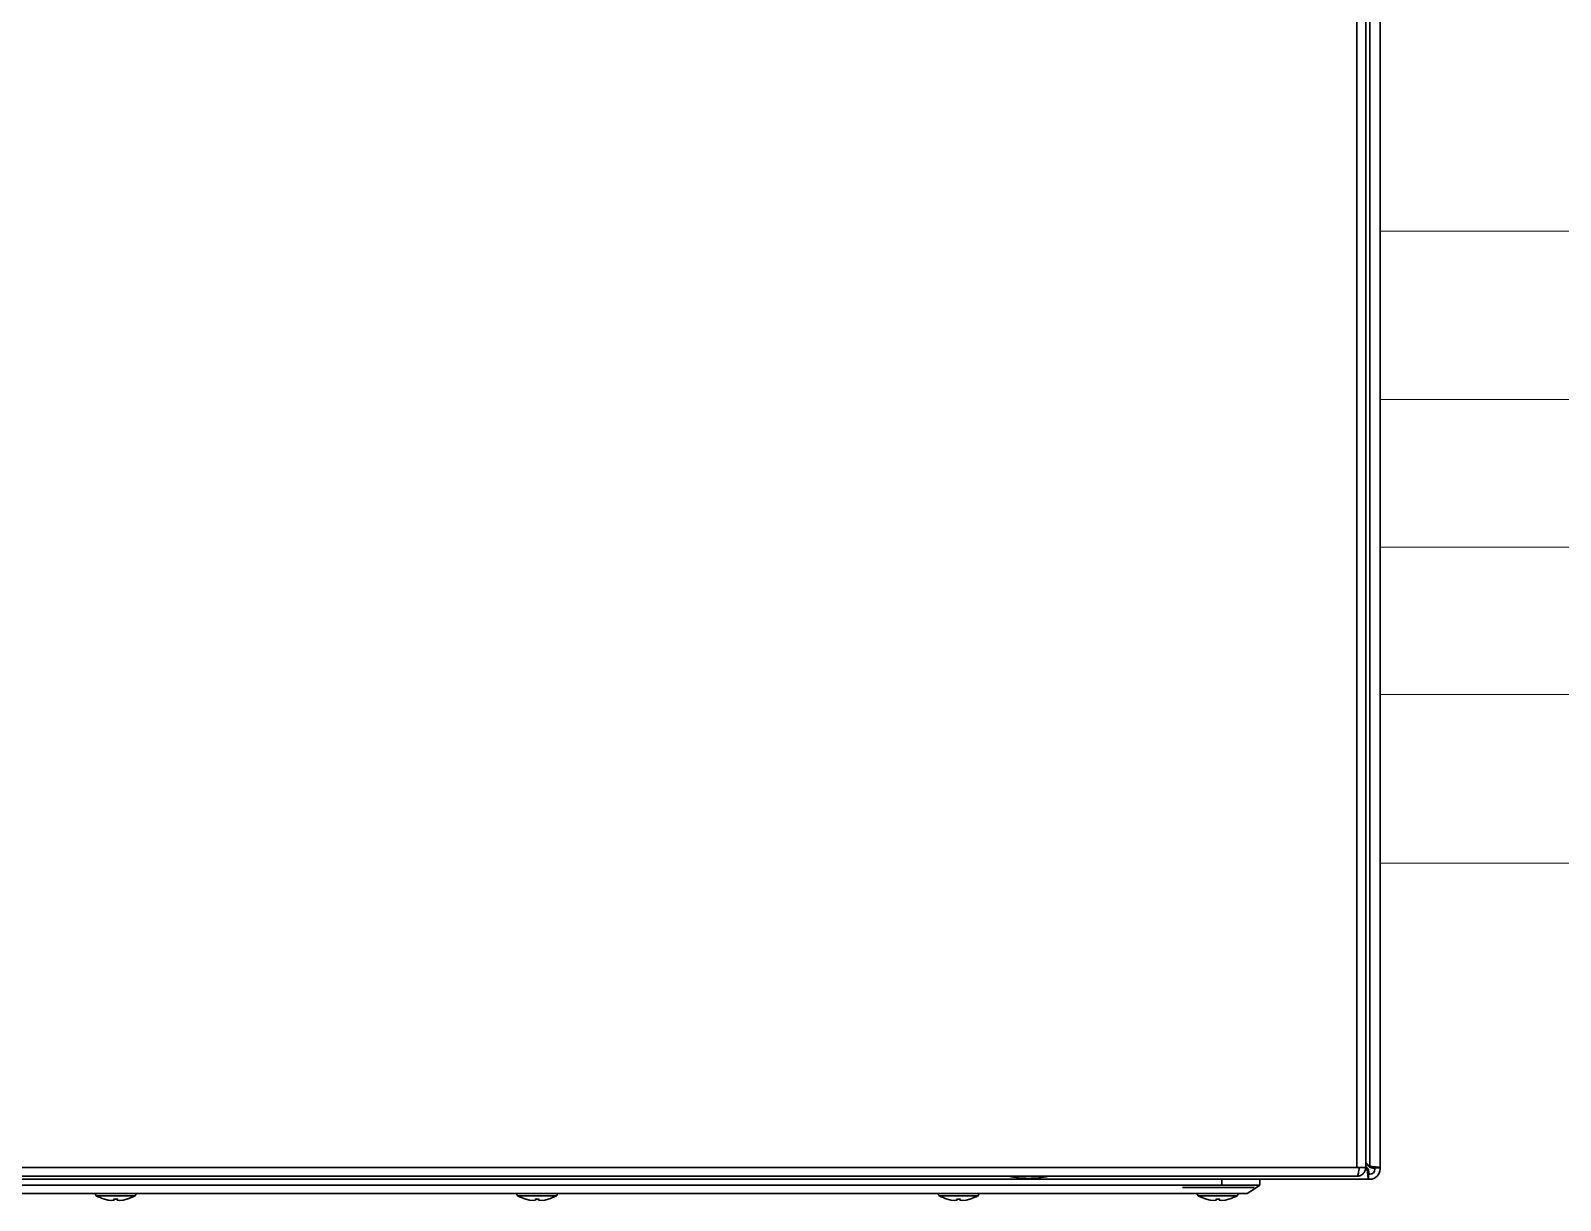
# Model space of a CAD drawing. Header units: millimetres. Extents: x 0 to 53000, y -591 to 24400.
# Drawn here: x 4867.2 to 5230.2, y 2445 to 2722.6 of the extents above; entities that cross this region are included whole.
import ezdxf

# ---------------------------------------------------------------- set-up
doc = ezdxf.new("R2010")
doc.units = ezdxf.units.MM
doc.layers.add('Основная', color=7, linetype='Continuous', lineweight=30)
doc.layers.add('Привязки', color=2, linetype='Continuous', lineweight=0, plot=False, transparency=0.8)

msp = doc.modelspace()

# ---------------------------------------------------------------- linework, layer by layer
at = {"layer": 'Основная', "linetype": 'Continuous'}
for p, q in [((5181.90001, 3245.59999), (5181.90001, 2452.80001)), ((5184, 2452.80001), (5184, 3245.59999)), ((5184.97272, 3246.96359), (5184.97272, 2453.0364)), ((5187.37273, 2452.69999), (5187.37273, 3247.3)), ((5184.97272, 2453.0364), (5184, 2454.00912)), ((5181.90001, 2452.80001), (4589.10002, 2452.80001)), ((4589.10002, 2450.69999), (5181.90001, 2450.69999)), ((5182.50002, 2452.80001), (5181.90001, 2452.80001)), ((5182.50002, 2452.80001), (5184, 2452.80001)), ((5184.33632, 2452.4), (5183.92523, 2452.4)), ((5183.93632, 2452.80001), (5184.33632, 2452.4)), ((5184, 2453.76161), (5184.97272, 2452.78889)), ((5184, 2452.9838), (5184.5838, 2452.4)), ((5184.33632, 2452.4), (5184.5838, 2452.4)), ((5184.67273, 2451.20001), (5184.67273, 2449.99999)), ((5184.97272, 2451.20001), (5184.67273, 2451.20001)), ((5184.97272, 2452.78889), (5184.97272, 2453.0364)), ((5187.37273, 2452.69999), (5186.17271, 2452.69999)), ((5186.17271, 2452.69999), (5186.17271, 2452.4)), ((5187.37273, 2452.69999), (5187.37273, 2452.4)), ((5184.67273, 2449.99999), (4591.07273, 2449.99999)), ((5140.37271, 2448.59999), (4634.37273, 2448.59999)), ((4636.37273, 2446.59999), (5138.37271, 2446.59999)), ((5140.37271, 2448.59999), (5149.87271, 2448.59999)), ((5140.52271, 2447.99998), (5157.52273, 2447.99998)), ((5149.87271, 2449.99999), (5149.87271, 2448.59999)), ((5158.87271, 2448.59999), (5149.87271, 2448.59999)), ((5158.87271, 2449.99999), (5158.87271, 2448.59999)), ((5184.67273, 2449.99999), (5184.97272, 2449.99999)), ((4882.75103, 2446.09252), (4891.99441, 2446.09252)), ((4884.714, 2445.28529), (4885.57596, 2445.07018)), ((4885.57596, 2445.07018), (4886.49195, 2444.97451)), ((4886.49195, 2444.97451), (4887.03241, 2445.07018)), ((4886.88308, 2445.28529), (4887.37272, 2445.27254)), ((4887.03241, 2445.07018), (4886.88308, 2445.28529)), ((4887.05575, 2445.28079), (4887.03241, 2445.07018)), ((4887.37272, 2445.27254), (4887.86236, 2445.28529)), ((4887.68969, 2445.28079), (4887.71303, 2445.07018)), ((4887.86236, 2445.28529), (4887.71303, 2445.07018)), ((4887.71303, 2445.07018), (4888.25349, 2444.97451)), ((4888.25349, 2444.97451), (4889.16948, 2445.07018)), ((4889.16948, 2445.07018), (4890.03144, 2445.28529)), ((4982.75103, 2446.09252), (4991.99441, 2446.09252)), ((4984.714, 2445.28529), (4985.57596, 2445.07018)), ((4985.57596, 2445.07018), (4986.49195, 2444.97451)), ((4986.49195, 2444.97451), (4987.03241, 2445.07018)), ((4986.88308, 2445.28529), (4987.37272, 2445.27254)), ((4987.03241, 2445.07018), (4986.88308, 2445.28529)), ((4987.05575, 2445.28079), (4987.03241, 2445.07018)), ((4987.37272, 2445.27254), (4987.86237, 2445.28529)), ((4987.68968, 2445.28079), (4987.71303, 2445.07018)), ((4987.86237, 2445.28529), (4987.71303, 2445.07018)), ((4987.71303, 2445.07018), (4988.25348, 2444.97451)), ((4988.25348, 2444.97451), (4989.16948, 2445.07018)), ((4989.16948, 2445.07018), (4990.03144, 2445.28529)), ((5082.75104, 2446.09252), (5091.99441, 2446.09252)), ((5084.714, 2445.28529), (5085.57596, 2445.07018)), ((5085.57596, 2445.07018), (5086.49196, 2444.97451)), ((5086.49196, 2444.97451), (5087.03241, 2445.07018)), ((5086.88307, 2445.28529), (5087.37272, 2445.27254)), ((5087.03241, 2445.07018), (5086.88307, 2445.28529)), ((5087.05576, 2445.28079), (5087.03241, 2445.07018)), ((5087.37272, 2445.27254), (5087.86236, 2445.28529)), ((5087.68969, 2445.28079), (5087.71304, 2445.07018)), ((5087.86236, 2445.28529), (5087.71304, 2445.07018)), ((5087.71304, 2445.07018), (5088.25349, 2444.97451)), ((5088.25349, 2444.97451), (5089.16947, 2445.07018)), ((5089.16947, 2445.07018), (5090.03143, 2445.28529)), ((5144.25104, 2446.09252), (5153.49441, 2446.09252)), ((5146.214, 2445.28529), (5147.07597, 2445.07018)), ((5147.07597, 2445.07018), (5147.99194, 2444.97451)), ((5147.99194, 2444.97451), (5148.53241, 2445.07018)), ((5148.53241, 2445.07018), (5148.38307, 2445.28529)), ((5148.38307, 2445.28529), (5148.87272, 2445.27254)), ((5148.55574, 2445.28079), (5148.53241, 2445.07018)), ((5148.87272, 2445.27254), (5149.36237, 2445.28529)), ((5149.1897, 2445.28079), (5149.21303, 2445.07018)), ((5149.36237, 2445.28529), (5149.21303, 2445.07018)), ((5149.21303, 2445.07018), (5149.7535, 2444.97451)), ((5149.7535, 2444.97451), (5150.66947, 2445.07018)), ((5150.66947, 2445.07018), (5151.53145, 2445.28529))]:
    msp.add_line(p, q, dxfattribs=at)
at = {"layer": 'Основная'}
for p, q in [((5184, 2452.80001), (5184, 3247.70001)), ((4587, 2452.80001), (5184, 2452.80001))]:
    msp.add_line(p, q, dxfattribs=at)
at = {"layer": 'Основная', "linetype": 'Continuous', "flags": 128}
msp.add_lwpolyline([(5155.87272, 2446.59999), (5157.37264, 2447.59995), (5158.87271, 2448.59999)], dxfattribs=at)
at = {"layer": 'Основная', "linetype": 'Continuous'}
for centre, radius, start, end in [((5104.30135, 2475.96607), 25.76608, 258.6941478, 269.3298889), ((5103.69866, 2475.96607), 25.76608, 270.6701111, 281.3058522), ((5184.97272, 2452.39999), 1.2, 270, 0), ((5184.97272, 2452.39999), 2.4, 270, 0), ((4882.90721, 2446.37299), 0.32103, 135, 240.8896328), ((4891.83823, 2446.37299), 0.32103, 299.1103672, 45), ((4982.90721, 2446.37299), 0.32103, 135, 240.8896328), ((4991.83823, 2446.37299), 0.32103, 299.1103672, 45), ((5082.90721, 2446.37299), 0.32103, 135, 240.8896328), ((5091.83823, 2446.37299), 0.32103, 299.1103672, 45), ((5144.40721, 2446.37299), 0.32103, 135, 240.8896328), ((5153.33823, 2446.37299), 0.32103, 299.1103672, 45), ((4887.37272, 2454.39251), 9.5, 240.8896328, 253.7275241), ((4887.37272, 2454.39251), 9.5, 286.2611128, 299.1103672), ((4987.37272, 2454.39251), 9.5, 240.8896328, 253.7275241), ((4987.37272, 2454.39251), 9.5, 286.2611128, 299.1103672), ((5087.37272, 2454.39251), 9.5, 240.8896328, 253.7275241), ((5087.37272, 2454.39251), 9.5, 286.2611128, 299.1103672), ((5148.87272, 2454.39251), 9.5, 240.8896328, 253.7275241), ((5148.87272, 2454.39251), 9.5, 286.2611128, 299.1103672)]:
    msp.add_arc(centre, radius, start, end, dxfattribs=at)
for points, knots in [([(5181.90001, 2450.69999), (5181.94708, 2450.72779), (5182.03786, 2450.7814), (5182.17216, 2451.18263), (5182.30315, 2451.7435), (5182.41264, 2452.31984), (5182.47808, 2452.67943), (5182.50002, 2452.80001)], [0, 0, 0, 0, 0.235056864, 0.453338999, 0.671614865, 0.889888144, 1, 1, 1, 1]), ([(5184, 2452.80001), (5183.9722, 2452.54133), (5183.91857, 2452.04244), (5183.5174, 2451.39944), (5182.95651, 2450.93852), (5182.38016, 2450.72498), (5182.02058, 2450.70626), (5181.90001, 2450.69999)], [0, 0, 0, 0, 0.235057603, 0.4533404678, 0.6716162172, 0.8898969721, 1, 1, 1, 1]), ([(5184.67273, 2449.99999), (5184.6447, 2450.03606), (5184.58863, 2450.10821), (5184.50453, 2450.66322), (5184.42042, 2451.45652), (5184.36436, 2452.08551), (5184.33632, 2452.4)], [0, 0, 0, 0, 0.249997807, 0.499998065, 0.749998323, 1, 1, 1, 1]), ([(5184.5838, 2452.4), (5184.61204, 2452.24275), (5184.66853, 2451.92826), (5184.75326, 2451.53161), (5184.83798, 2451.25413), (5184.89447, 2451.21805), (5184.92271, 2451.20001)], [0, 0, 0, 0, 0.250003652, 0.500005918, 0.750003904, 1, 1, 1, 1]), ([(5184.97272, 2453.0364), (5185.28721, 2453.00836), (5185.9162, 2452.9523), (5186.7095, 2452.86819), (5187.26451, 2452.78409), (5187.33666, 2452.72802), (5187.37273, 2452.69999)], [0, 0, 0, 0, 0.250001677, 0.500001935, 0.750002193, 1, 1, 1, 1]), ([(5186.17271, 2452.45001), (5186.15467, 2452.47825), (5186.11859, 2452.53473), (5185.84112, 2452.61947), (5185.44445, 2452.70415), (5185.12997, 2452.76064), (5184.97272, 2452.78889)], [0, 0, 0, 0, 0.249996792, 0.499995476, 0.749995651, 1, 1, 1, 1]), ([(5138.37271, 2446.59999), (5139.35763, 2446.59999), (5141.3275, 2446.59999), (5144.2003, 2446.59999), (5146.9038, 2446.59999), (5149.36801, 2446.59999), (5151.51167, 2446.59999), (5153.29159, 2446.59999), (5154.63017, 2446.59999), (5155.6492, 2446.59999), (5155.79187, 2446.59999), (5155.87272, 2446.59999)], [0, 0, 0, 0, 0.107525351, 0.215054513, 0.322593349, 0.430138956, 0.53748155, 0.644827243, 0.752206169, 0.859586055, 1, 1, 1, 1])]:
    msp.add_open_spline(points, degree=3, knots=knots, dxfattribs=at)
at = {"layer": 'Привязки'}
for p, q in [((8088.50006, 2675), (5187.37278, 2675)), ((8088.52201, 2635), (5187.39473, 2635)), ((8088.50556, 2600), (5187.37828, 2600)), ((8088.50002, 2565), (5187.37273, 2565)), ((8088.50002, 2525), (5187.37273, 2525))]:
    msp.add_line(p, q, dxfattribs=at)

doc.saveas('drawing.dxf')
